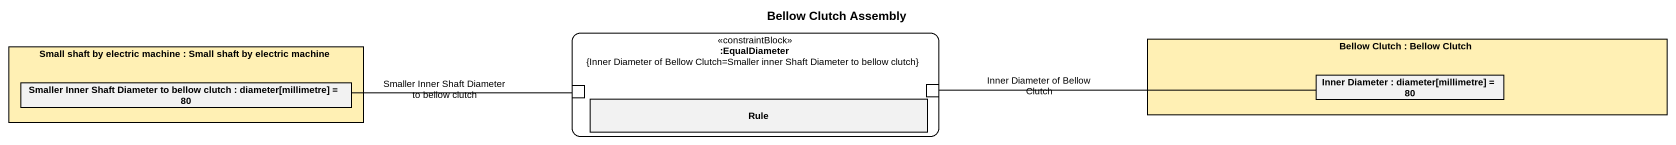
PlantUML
@startuml
title Bellow Clutch Assembly
rectangle "Small shaft by electric machine : Small shaft by electric machine" as Small_shaft_by_electric #FFF0B4 {
  rectangle "Smaller Inner Shaft Diameter to bellow clutch : diameter[millimetre] = 80" as Smaller_Inner_Shaft
}
rectangle ":EqualDiameter\n{Inner Diameter of Bellow Clutch=Smaller inner Shaft Diameter to bellow clutch}" as EqualDiameter <<constraintBlock>> {
  port "Smaller Inner Shaft Diameter to bellow clutch" as Smaller_Inner_Shaft_2
  rectangle Rule
  port "Inner Diameter of Bellow Clutch" as Inner_Diameter_of_Bellow
}
rectangle "Bellow Clutch : Bellow Clutch" as Bellow_Clutch #FFF0B4 {
  rectangle "Inner Diameter : diameter[millimetre] = 80" as Inner_Diameter
}
Smaller_Inner_Shaft -right- Smaller_Inner_Shaft_2
Inner_Diameter_of_Bellow -right- Inner_Diameter
@enduml
